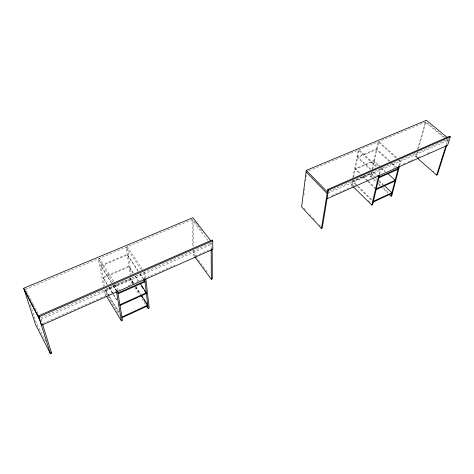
<?xml version="1.0" encoding="UTF-8"?>
<svg xmlns="http://www.w3.org/2000/svg" width="474" height="474" viewBox="0 0 474 474"><rect width="100%" height="100%" fill="white"/><g stroke="black" fill="none" stroke-linecap="round" stroke-linejoin="round"><path stroke-width="0.36" stroke-dasharray="2.37 1.78" d="M303.941 194.885L304.13 193.428M304.509 190.512L304.699 189.055M305.748 181.044L305.937 179.587M306.317 176.672L306.506 175.214M352.443 185.974L351.394 184.943L352.253 180.588M352.828 177.685L358.267 150.128L376.243 166.895M351.394 184.943L352.164 184.599L352.881 180.973M353.604 177.347L359.067 149.79L377.582 167.038M371.42 177.578L370.366 176.571L371.308 172.323M371.936 169.485L378.08 141.839L396.146 158.097M370.366 176.571L371.112 176.245L371.9 172.702M372.694 169.153L378.856 141.513L397.485 158.245M379.117 173.893L379.947 170.35L378.886 169.366M379.763 174.248L380.758 169.994L379.698 169.011M398.883 165.787L399.979 161.545L398.883 160.556M399.665 165.444L400.773 161.196L399.677 160.212M416.705 157.593L415.597 156.621L416.581 153.102M417.558 149.583L425.214 122.132L443.67 137.383M415.597 156.621L416.296 156.313L417.476 152.089M418.459 148.569L426.369 120.295M446.247 144.837L447.58 140.612L446.461 139.688M447.734 142.117L448.57 139.498M43.158 323.434L114.821 291.717M115.496 291.415L120.23 289.324M128.341 285.733L142.538 279.447M143.213 279.15L174.989 265.084M195.27 256.108L212.168 248.631M331.812 195.673L356.863 184.587M393.42 168.406L395.452 167.506M402.9 164.211L404.932 163.311M408.315 161.812L410.348 160.917M411.023 160.615L414.412 159.116M417.795 157.617L419.828 156.722M427.275 153.422L429.302 152.527M106.069 295.563L104.92 293.661L105.986 293.193L105.169 288.838M132.335 283.938L131.144 282.095L132.175 281.639L131.565 277.272M194.476 256.487L193.179 254.734L194.133 254.313L193.979 249.928M40.61 317.799L212.145 242.564M329.418 191.123L448.801 138.758M41.09 319.328L212.151 244.122L211.256 242.966M327.812 193.268L448.315 140.292L447.195 139.368M25.572 289.235L192.942 219.255L193.86 246.279M308.841 170.794L425.942 121.83L444.962 137.525M416.296 156.313L417.961 157.771M432.94 170.889L434.048 171.861M390.049 161.16L376.522 148.854L357.674 156.817L371.071 169.443M392.756 163.625L396.542 167.073M389.326 161.427L376.356 149.606L357.526 157.575L370.372 169.692M391.488 163.394L395.269 166.842M380.794 167.044L373.903 160.65L355.328 168.643L360.584 173.685M381.327 167.535L385.569 171.475M378.507 165.805L373.737 161.379L355.186 169.378L360.43 174.42M381.155 168.27L384.864 171.712M373.749 171.967L378.572 176.512M372.511 171.712L376.255 175.25M375.918 177.667L371.13 173.129L352.846 181.151L357.592 185.802M379.111 180.689L383.371 184.724M373.631 176.358L370.97 173.839L352.709 181.862L356.922 185.992M375.758 178.372L376.818 179.379M378.945 181.394L382.672 184.925M371.112 176.245L372.173 177.246M372.7 177.75L376.403 181.275M378.525 183.29L380.64 185.298M383.288 187.817L389.113 193.351M373.542 179.593L376.184 182.117M378.833 184.635L380.421 186.146M380.948 186.649L387.827 193.196M363.208 176.209L367.937 180.748M368.458 181.252L376.338 188.818M362.527 176.441L367.249 180.979M367.771 181.483L376.166 189.547M358.119 186.318L372.884 200.775M357.449 186.507L373.245 201.995M352.164 184.599L353.734 186.152M368.411 200.597L369.981 202.143M303.905 208.151L305.392 209.763M309.86 214.592L310.849 215.664M313.326 218.348L314.321 219.421M319.28 224.789L320.27 225.861M194.281 220.991L195.62 222.727M196.07 223.301L197.409 225.037M197.854 225.618L203.216 232.556M207.997 240.519L191.934 219.675L192.918 247.428M209.786 242.836L211.126 244.572L211.149 249.004M194.133 254.313L195.43 256.067M195.863 256.647L207.12 271.833M142.36 269.279L127.293 246.705L131.162 274.363M143.989 271.721L145.21 273.551L145.719 277.954M141.246 269.765L126.197 247.161L130.113 274.819M143.278 272.823L144.09 274.043L144.611 278.445M138.076 270.707L127.204 254.26L100.778 265.434L111.301 282.38M140.085 273.747L143.308 278.623M138.171 271.466L127.31 255.024L100.921 266.198L111.437 283.138M139.783 273.901L143 278.771M133.342 272.971L128.887 266.151L103.006 277.302L107.225 284.157M135.368 276.064L138.609 281.023M133.04 273.083L128.993 266.892L103.142 278.031L107.355 284.892M135.06 276.176L138.301 281.135M133.443 282.966L130.658 278.659L105.341 289.768L118.915 312.058M135.831 286.657L140.606 294.046M133.141 283.055L130.759 279.364L105.477 290.473L108.487 295.426M135.528 286.746L140.298 294.129M132.175 281.639L133.366 283.482M135.742 287.161L140.5 294.52M134.705 287.623L139.06 294.378M141.833 298.679L145.791 304.818M113.683 281.129L99.451 258.348L104.624 285.935M115.609 284.21L116.764 286.059L117.493 290.438M112.913 282.249L98.314 258.822L103.545 286.403M114.453 284.72L115.603 286.569L116.343 290.947M113.25 285.514L117.54 292.422M112.996 285.644L116.106 290.663M109.138 287.28L113.363 294.135M113.742 294.763L116.811 299.752M108.89 287.386L116.557 299.852M108.866 296.043L119.033 312.751M105.986 293.193L107.136 295.089M107.521 295.723L109.826 299.515M110.205 300.149L119.424 315.317M25.448 289.294L26.123 290.598M26.461 291.255L32.89 303.674M33.227 304.326L38.299 314.132M45.605 341.41L36.617 323.795L30.004 303.372M41.007 319.363L42.328 323.588M104.233 290.035L104.92 293.661M130.528 277.728L131.144 282.095M193.019 250.349L193.179 254.734"/><path stroke-width="0.71" d="M447.681 137.833L426.369 120.295L306.322 170.367L301.594 206.907L321.419 228.391L322.255 228.006L328.47 190.11L327.818 189.44L449.607 136.228L450.3 136.796L447.592 145.305L327.042 198.736L326.396 198.073M321.419 228.391L327.818 189.44M353.491 187.005L371.829 205.088L378.785 175.315M379.591 174.953L372.605 204.727L371.829 205.088M388.887 194.204L391.003 196.218L398.699 166.498M399.481 166.149L391.755 195.869L391.003 196.218M417.262 158.079L436.673 175.102L446.022 145.542M446.751 145.216L437.378 174.776L436.673 175.102M210.8 240.828L192.888 217.684L23.7 288.251L35.461 324.305L50.41 353.705L51.595 353.16L42.553 324.293M106.454 296.197L121.409 320.88L122.493 320.377L117.617 291.166M146.579 306.05L148.166 308.503L149.215 308.017L145.808 278.682M194.909 257.074L211.345 279.293L212.316 278.842L212.174 249.294M121.931 317.011L147.764 305.12L141.4 295.278M373.411 201.29L391.891 192.788L384.438 185.731M122.049 317.699L147.847 305.819L145.862 302.744M373.245 201.995L391.708 193.493M119.881 304.741L146.306 292.796L140.233 283.499M376.338 188.818L395.115 180.327L388.224 173.934M120.005 305.457L146.395 293.519L144.369 290.426M376.166 189.547L394.925 181.062M117.931 293.05L144.92 281.058L143.711 279.227M379.111 177.015L398.166 168.548L397.088 167.565M118.056 293.803L145.008 281.811M378.933 177.774L397.97 169.301M41.131 324.329L41.611 325.265L212.761 249.395L212.731 240.762L212.133 239.986L38.459 315.874L50.41 353.705M41.611 325.265L38.945 316.81L212.731 240.762M328.47 190.11L450.3 136.796M306.322 170.367L327.392 192.011M306.115 171.932L327.137 193.57M143.8 279.986L144.606 281.206M141.536 286.089L143.154 288.565M141.489 295.977L142.68 297.82M143.871 299.663L145.062 301.511M38.459 315.874L38.945 316.81M23.7 288.251L39.253 318.392M24.21 289.81L39.739 319.92M50.931 351.856L51.595 353.16M116.468 291.676L121.409 320.88M144.694 279.174L148.166 308.503M211.155 249.745L211.345 279.293"/></g></svg>
